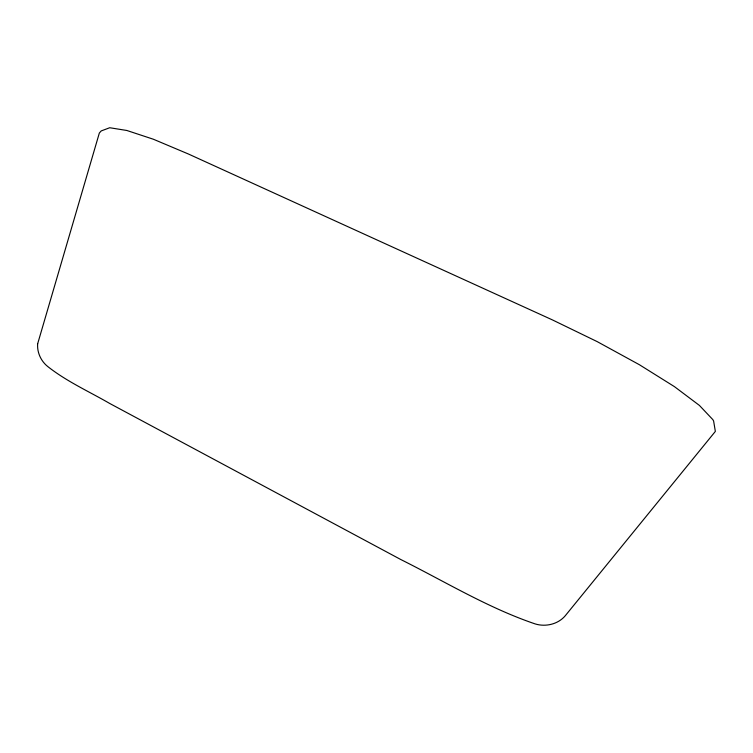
<?xml version="1.0" encoding="UTF-8"?>
<svg xmlns="http://www.w3.org/2000/svg" width="753" height="753" viewBox="0 0 753 753"><rect width="100%" height="100%" fill="white"/><g stroke="black" fill="none" stroke-linecap="round" stroke-linejoin="round"><path stroke-width="1.13" d="M37.659 343.782C36.972 352.526 41.048 361.327 47.947 366.692C66.829 381.555 89.118 391.541 109.853 403.542L400.784 559.526C445.127 581.655 488.151 607.982 535.204 623.926C545.652 627.155 558.029 624.265 565.211 615.813L715.35 431.413L713.609 420.983L712.837 419.628L699.405 405.415L674.424 386.628L639.429 364.744L597.214 341.636L552.533 319.959L188.41 154.007L153.358 139.23L126.833 130.476L109.722 127.737L101.213 130.928L99.34 133.036L37.659 343.782"/></g></svg>
